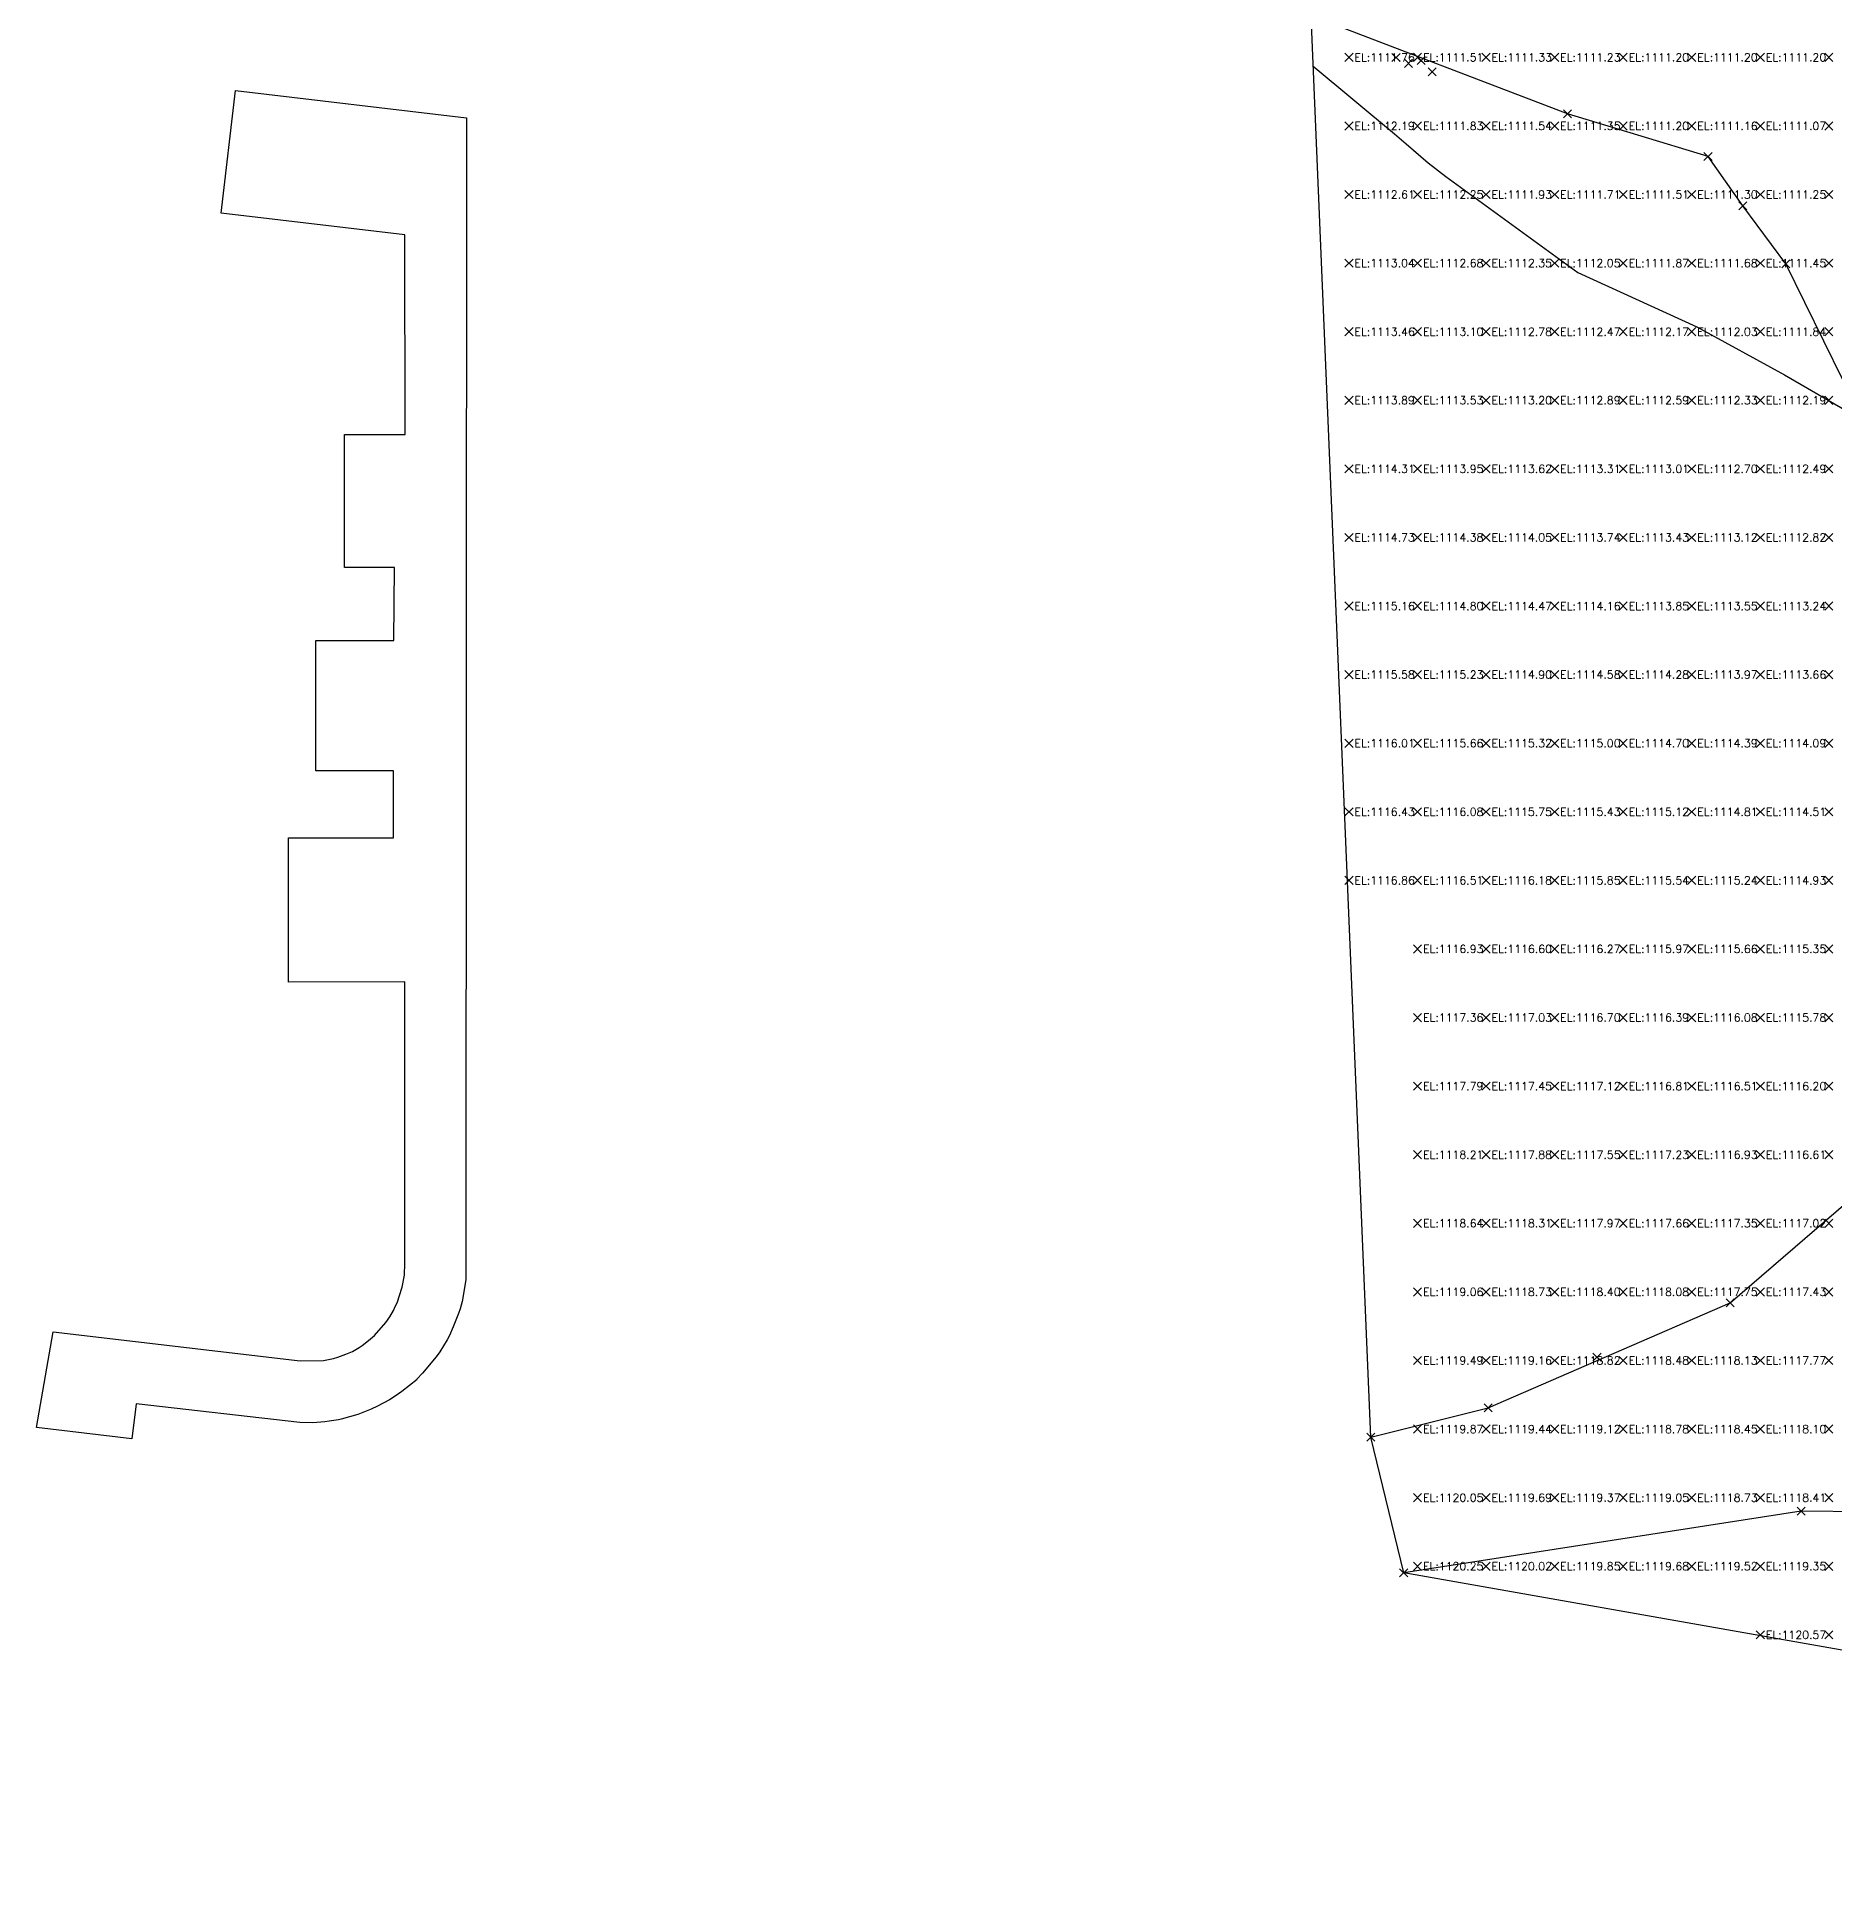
# Model space of a CAD drawing. Header units: metres. Extents: x -212 to 353974, y -37 to 356021.
# Drawn here: x 353652.7 to 353731.4, y 355899.8 to 355980 of the extents above; entities that cross this region are included whole.
import ezdxf

# ---------------------------------------------------------------- set-up
doc = ezdxf.new("R2010")
doc.units = ezdxf.units.M
for name, color, linetype in [('C-TINN-BNDY', 110, 'Continuous'), ('C-TOPO-MINR', 8, 'Continuous'), ('C-TOPO-TEXT', 7, 'Continuous'), ('Survey.td2', 7, 'Continuous'), ('V-NODE', 1, 'Continuous')]:
    doc.layers.add(name, color=color, linetype=linetype)
doc.styles.get("Standard").update_dxf_attribs({"font": 'simplex.shx'})

# ---------------------------------------------------------------- blocks, each defined once
blk = doc.blocks.new('*U1')
at = {"color": 0, "linetype": 'ByBlock', "lineweight": -2, "transparency": 16777216}
for p, q in [((-0.71, -0.71), (0.71, 0.71)), ((-0.71, 0.71), (0.71, -0.71))]:
    blk.add_line(p, q, dxfattribs=at)
blk = doc.blocks.new('*U23', base_point=(353712.2249, 355979.0469, 1111.5198))
at = {"layer": 'V-NODE', "lineweight": -2, "xscale": 0.25, "yscale": 0.25, "zscale": 0.25}
blk.add_blockref('*U1', (353712.2249, 355979.0469, 1111.5198), dxfattribs=at)
blk = doc.blocks.new('*U24', base_point=(353712.7693, 355978.791, 1111.4894))
at = {"layer": 'V-NODE', "lineweight": -2, "xscale": 0.25, "yscale": 0.25, "zscale": 0.25}
blk.add_blockref('*U1', (353712.7693, 355978.791, 1111.4894), dxfattribs=at)
blk = doc.blocks.new('*U25', base_point=(353713.3305, 355978.9127, 1111.5051))
at = {"layer": 'V-NODE', "lineweight": -2, "xscale": 0.25, "yscale": 0.25, "zscale": 0.25}
blk.add_blockref('*U1', (353713.3305, 355978.9127, 1111.5051), dxfattribs=at)
blk = doc.blocks.new('*U26', base_point=(353713.8121, 355978.4141, 1111.4145))
at = {"layer": 'V-NODE', "lineweight": -2, "xscale": 0.25, "yscale": 0.25, "zscale": 0.25}
blk.add_blockref('*U1', (353713.8121, 355978.4141, 1111.4145), dxfattribs=at)
blk = doc.blocks.new('*U27', base_point=(353719.7291, 355976.5753, 1111.2448))
at = {"layer": 'V-NODE', "lineweight": -2, "xscale": 0.25, "yscale": 0.25, "zscale": 0.25}
blk.add_blockref('*U1', (353719.7291, 355976.5753, 1111.2448), dxfattribs=at)
blk = doc.blocks.new('*U28', base_point=(353725.8776, 355974.7144, 1111.1072))
at = {"layer": 'V-NODE', "lineweight": -2, "xscale": 0.25, "yscale": 0.25, "zscale": 0.25}
blk.add_blockref('*U1', (353725.8776, 355974.7144, 1111.1072), dxfattribs=at)
blk = doc.blocks.new('*U29', base_point=(353727.3983, 355972.5527, 1111.242))
at = {"layer": 'V-NODE', "lineweight": -2, "xscale": 0.25, "yscale": 0.25, "zscale": 0.25}
blk.add_blockref('*U1', (353727.3983, 355972.5527, 1111.242), dxfattribs=at)
blk = doc.blocks.new('*U30', base_point=(353729.282, 355970.0156, 1111.3763))
at = {"layer": 'V-NODE', "lineweight": -2, "xscale": 0.25, "yscale": 0.25, "zscale": 0.25}
blk.add_blockref('*U1', (353729.282, 355970.0156, 1111.3763), dxfattribs=at)
blk = doc.blocks.new('*U41', base_point=(353726.8474, 355924.5742, 1117.6634))
at = {"layer": 'V-NODE', "lineweight": -2, "xscale": 0.25, "yscale": 0.25, "zscale": 0.25}
blk.add_blockref('*U1', (353726.8474, 355924.5742, 1117.6634), dxfattribs=at)
blk = doc.blocks.new('*U42', base_point=(353721.0195, 355922.1988, 1118.5979))
at = {"layer": 'V-NODE', "lineweight": -2, "xscale": 0.25, "yscale": 0.25, "zscale": 0.25}
blk.add_blockref('*U1', (353721.0195, 355922.1988, 1118.5979), dxfattribs=at)
blk = doc.blocks.new('*U43', base_point=(353716.2577, 355919.9791, 1119.3515))
at = {"layer": 'V-NODE', "lineweight": -2, "xscale": 0.25, "yscale": 0.25, "zscale": 0.25}
blk.add_blockref('*U1', (353716.2577, 355919.9791, 1119.3515), dxfattribs=at)
blk = doc.blocks.new('*U44', base_point=(353711.1267, 355918.6975, 1120.1917))
at = {"layer": 'V-NODE', "lineweight": -2, "xscale": 0.25, "yscale": 0.25, "zscale": 0.25}
blk.add_blockref('*U1', (353711.1267, 355918.6975, 1120.1917), dxfattribs=at)
blk = doc.blocks.new('*U45', base_point=(353712.5622, 355912.7583, 1120.3395))
at = {"layer": 'V-NODE', "lineweight": -2, "xscale": 0.25, "yscale": 0.25, "zscale": 0.25}
blk.add_blockref('*U1', (353712.5622, 355912.7583, 1120.3395), dxfattribs=at)
blk = doc.blocks.new('*U46', base_point=(353729.95, 355915.46, 1118.271))
at = {"layer": 'V-NODE', "lineweight": -2, "xscale": 0.25, "yscale": 0.25, "zscale": 0.25}
blk.add_blockref('*U1', (353729.95, 355915.46, 1118.271), dxfattribs=at)

msp = doc.modelspace()

# ---------------------------------------------------------------- linework, layer by layer
at = {"color": 3}
for points, elevation in [([(353711.12668, 355918.69751), (353716.2577, 355919.9791), (353726.84745, 355924.57423), (353732.01511, 355929.01794), (353735.69893, 355934.68427), (353736.75376, 355946.83106), (353735.94036, 355956.49144), (353729.282, 355970.01563), (353727.39831, 355972.55269), (353725.87762, 355974.71435), (353719.7291, 355976.57533), (353708.51554, 355980.861)], 1120.1917), ([(353835.72767, 355959.31477), (353834.47161, 355959.57153), (353829.64615, 355960.06245), (353823.65174, 355960.03649), (353821.55071, 355958.81946), (353821.18662, 355930.73622), (353823.14157, 355925.41547), (353822.562, 355923.46849), (353819.2654, 355908.4098), (353816.35779, 355900.54015), (353811.20504, 355901.07454), (353810.1026, 355899.83432), (353803.2102, 355900.12426), (353796.55144, 355900.08337), (353783.27386, 355900.81206), (353775.85294, 355902.57842), (353763.28677, 355908.68238), (353757.37136, 355911.90937), (353746.69577, 355914.69832), (353738.31147, 355915.37229), (353729.94996, 355915.46002), (353712.56222, 355912.75826)], 1129.9861)]:
    msp.add_lwpolyline(points, dxfattribs=dict(at, elevation=elevation))
at = {"color": 7, "true_color": 0xffffff, "flags": 128}
msp.add_lwpolyline([(353656.91714, 355918.61896), (353652.74487, 355919.11273), (353653.46543, 355923.31009), (353664.27549, 355922.02785), (353665.29911, 355922.04306), (353665.73843, 355922.13013), (353665.92684, 355922.19237), (353666.26837, 355922.32635), (353666.56827, 355922.444), (353666.85951, 355922.62359), (353666.99627, 355922.70793), (353667.26493, 355922.92306), (353667.53557, 355923.13978), (353668.03131, 355923.71279), (353668.19887, 355923.95784), (353668.35946, 355924.24225), (353668.43788, 355924.40647), (353668.51467, 355924.5673), (353668.74245, 355925.26069), (353668.8349, 355925.78005), (353668.85498, 355926.30337), (353668.85238, 355938.60505), (353663.76995, 355938.59805), (353663.76127, 355944.90401), (353668.36612, 355944.91035), (353668.3615, 355947.84877), (353664.96674, 355947.84805), (353664.96554, 355953.54291), (353668.37384, 355953.54363), (353668.39943, 355956.73899), (353666.21601, 355956.73853), (353666.21478, 355962.54832), (353668.86376, 355962.54888), (353668.86191, 355971.28057), (353660.81508, 355972.23286), (353661.44971, 355977.59548), (353671.56084, 355976.39888), (353671.53091, 355925.57072), (353671.36288, 355924.6269), (353671.27508, 355924.30764), (353671.20907, 355924.10965), (353670.97337, 355923.52358), (353670.80368, 355923.13552), (353670.70652, 355922.95835), (353670.386, 355922.42531), (353670.23019, 355922.21088), (353669.63017, 355921.49772), (353669.38383, 355921.23945), (353669.39969, 355921.21931), (353668.7278, 355920.69037), (353668.57983, 355920.58696), (353668.43186, 355920.48356), (353668.17816, 355920.33085), (353667.65555, 355920.04601), (353667.38666, 355919.91388), (353666.80317, 355919.69085), (353666.07267, 355919.48569), (353665.94826, 355919.46073), (353665.5514, 355919.39175), (353665.35311, 355919.36945), (353664.82556, 355919.32742), (353664.26224, 355919.33368), (353657.09931, 355920.15823), (353656.91714, 355918.61896), (353652.74487, 355919.11273), (353653.46543, 355923.31009), (353653.46543, 355923.31009)], dxfattribs=at)
at = {"layer": 'C-TINN-BNDY', "color": 110, "linetype": 'Continuous', "lineweight": -3, "flags": 128}
msp.add_lwpolyline([(353775.21, 355901.71), (353712.5622, 355912.7583), (353711.1267, 355918.6975), (353708.5155, 355980.861), (353708.0881, 355987.489), (353740.9282, 356014.2822), (353747.106, 356021.1524), (353750.817, 356021.2633), (353812.9376, 356012.1745), (353824.7355, 356011.2064), (353848.7661, 355967.131), (353822.562, 355923.4685), (353819.2654, 355908.4098), (353816.3578, 355900.5401), (353810.1026, 355899.8343), (353796.5514, 355900.0834), (353789.7496, 355900.5389), (353783.2739, 355900.8121), (353775.21, 355901.71)], close=True, dxfattribs=at)
at = {"layer": 'C-TOPO-MINR', "color": 8, "linetype": 'Continuous', "lineweight": -3, "elevation": 1112, "flags": 128}
msp.add_lwpolyline([(353708.60766, 355978.66697), (353712.16409, 355975.7051), (353712.67292, 355975.26507), (353713.63297, 355974.43059), (353714.39956, 355973.83214), (353720.18873, 355969.63563), (353725.38937, 355967.25831), (353729.22846, 355965.15829), (353732.87039, 355963.0504)], dxfattribs=at)
at = {"layer": 'C-TOPO-TEXT', "color": 6, "linetype": 'Continuous', "lineweight": -3}
for p, q in [((353709.98618, 355978.86947, 1111.76223), (353710.34539, 355979.22868, 1111.76223)), ((353709.98618, 355979.22868, 1111.76223), (353710.34539, 355978.86947, 1111.76223)), ((353712.98618, 355978.86947, 1111.50534), (353713.34539, 355979.22868, 1111.50534)), ((353712.98618, 355979.22868, 1111.50534), (353713.34539, 355978.86947, 1111.50534)), ((353715.98618, 355978.86947, 1111.32675), (353716.34539, 355979.22868, 1111.32675)), ((353715.98618, 355979.22868, 1111.32675), (353716.34539, 355978.86947, 1111.32675)), ((353718.98618, 355978.86947, 1111.22663), (353719.34539, 355979.22868, 1111.22663)), ((353718.98618, 355979.22868, 1111.22663), (353719.34539, 355978.86947, 1111.22663)), ((353721.98618, 355978.86947, 1111.2019), (353722.34539, 355979.22868, 1111.2019)), ((353721.98618, 355979.22868, 1111.2019), (353722.34539, 355978.86947, 1111.2019)), ((353724.98618, 355978.86947, 1111.20443), (353725.34539, 355979.22868, 1111.20443)), ((353724.98618, 355979.22868, 1111.20443), (353725.34539, 355978.86947, 1111.20443)), ((353727.98618, 355978.86947, 1111.20116), (353728.34539, 355979.22868, 1111.20116)), ((353727.98618, 355979.22868, 1111.20116), (353728.34539, 355978.86947, 1111.20116)), ((353730.98618, 355978.86947, 1111.11464), (353731.34539, 355979.22868, 1111.11464)), ((353730.98618, 355979.22868, 1111.11464), (353731.34539, 355978.86947, 1111.11464)), ((353709.98618, 355975.86947, 1112.18688), (353710.34539, 355976.22868, 1112.18688)), ((353709.98618, 355976.22868, 1112.18688), (353710.34539, 355975.86947, 1112.18688)), ((353712.98618, 355975.86947, 1111.8285), (353713.34539, 355976.22868, 1111.8285)), ((353712.98618, 355976.22868, 1111.8285), (353713.34539, 355975.86947, 1111.8285)), ((353715.98618, 355975.86947, 1111.54322), (353716.34539, 355976.22868, 1111.54322)), ((353715.98618, 355976.22868, 1111.54322), (353716.34539, 355975.86947, 1111.54322)), ((353718.98618, 355975.86947, 1111.34609), (353719.34539, 355976.22868, 1111.34609)), ((353718.98618, 355976.22868, 1111.34609), (353719.34539, 355975.86947, 1111.34609)), ((353721.98618, 355975.86947, 1111.19637), (353722.34539, 355976.22868, 1111.19637)), ((353721.98618, 355976.22868, 1111.19637), (353722.34539, 355975.86947, 1111.19637)), ((353724.98618, 355975.86947, 1111.15545), (353725.34539, 355976.22868, 1111.15545)), ((353724.98618, 355976.22868, 1111.15545), (353725.34539, 355975.86947, 1111.15545)), ((353727.98618, 355975.86947, 1111.07339), (353728.34539, 355976.22868, 1111.07339)), ((353727.98618, 355976.22868, 1111.07339), (353728.34539, 355975.86947, 1111.07339)), ((353730.98618, 355975.86947, 1111.17119), (353731.34539, 355976.22868, 1111.17119)), ((353730.98618, 355976.22868, 1111.17119), (353731.34539, 355975.86947, 1111.17119)), ((353709.98618, 355972.86947, 1112.61153), (353710.34539, 355973.22868, 1112.61153)), ((353709.98618, 355973.22868, 1112.61153), (353710.34539, 355972.86947, 1112.61153)), ((353712.98618, 355972.86947, 1112.25286), (353713.34539, 355973.22868, 1112.25286)), ((353712.98618, 355973.22868, 1112.25286), (353713.34539, 355972.86947, 1112.25286)), ((353715.98618, 355972.86947, 1111.92995), (353716.34539, 355973.22868, 1111.92995)), ((353715.98618, 355973.22868, 1111.92995), (353716.34539, 355972.86947, 1111.92995)), ((353718.98618, 355972.86947, 1111.70585), (353719.34539, 355973.22868, 1111.70585)), ((353718.98618, 355973.22868, 1111.70585), (353719.34539, 355972.86947, 1111.70585)), ((353721.98618, 355972.86947, 1111.51107), (353722.34539, 355973.22868, 1111.51107)), ((353721.98618, 355973.22868, 1111.51107), (353722.34539, 355972.86947, 1111.51107)), ((353724.98618, 355972.86947, 1111.3016), (353725.34539, 355973.22868, 1111.3016)), ((353724.98618, 355973.22868, 1111.3016), (353725.34539, 355972.86947, 1111.3016)), ((353727.98618, 355972.86947, 1111.24703), (353728.34539, 355973.22868, 1111.24703)), ((353727.98618, 355973.22868, 1111.24703), (353728.34539, 355972.86947, 1111.24703)), ((353730.98618, 355972.86947, 1111.41733), (353731.34539, 355973.22868, 1111.41733)), ((353730.98618, 355973.22868, 1111.41733), (353731.34539, 355972.86947, 1111.41733)), ((353709.98618, 355969.86947, 1113.03618), (353710.34539, 355970.22868, 1113.03618)), ((353709.98618, 355970.22868, 1113.03618), (353710.34539, 355969.86947, 1113.03618)), ((353712.98618, 355969.86947, 1112.67721), (353713.34539, 355970.22868, 1112.67721)), ((353712.98618, 355970.22868, 1112.67721), (353713.34539, 355969.86947, 1112.67721)), ((353715.98618, 355969.86947, 1112.35258), (353716.34539, 355970.22868, 1112.35258)), ((353715.98618, 355970.22868, 1112.35258), (353716.34539, 355969.86947, 1112.35258)), ((353718.98618, 355969.86947, 1112.04622), (353719.34539, 355970.22868, 1112.04622)), ((353718.98618, 355970.22868, 1112.04622), (353719.34539, 355969.86947, 1112.04622)), ((353721.98618, 355969.86947, 1111.86847), (353722.34539, 355970.22868, 1111.86847)), ((353721.98618, 355970.22868, 1111.86847), (353722.34539, 355969.86947, 1111.86847)), ((353724.98618, 355969.86947, 1111.676), (353725.34539, 355970.22868, 1111.676)), ((353724.98618, 355970.22868, 1111.676), (353725.34539, 355969.86947, 1111.676)), ((353727.98618, 355969.86947, 1111.45446), (353728.34539, 355970.22868, 1111.45446)), ((353727.98618, 355970.22868, 1111.45446), (353728.34539, 355969.86947, 1111.45446)), ((353730.98618, 355969.86947, 1111.43157), (353731.34539, 355970.22868, 1111.43157)), ((353730.98618, 355970.22868, 1111.43157), (353731.34539, 355969.86947, 1111.43157)), ((353709.98618, 355966.86947, 1113.46083), (353710.34539, 355967.22868, 1113.46083)), ((353709.98618, 355967.22868, 1113.46083), (353710.34539, 355966.86947, 1113.46083)), ((353712.98618, 355966.86947, 1113.10157), (353713.34539, 355967.22868, 1113.10157)), ((353712.98618, 355967.22868, 1113.10157), (353713.34539, 355966.86947, 1113.10157)), ((353715.98618, 355966.86947, 1112.77521), (353716.34539, 355967.22868, 1112.77521)), ((353715.98618, 355967.22868, 1112.77521), (353716.34539, 355966.86947, 1112.77521)), ((353718.98618, 355966.86947, 1112.46885), (353719.34539, 355967.22868, 1112.46885)), ((353718.98618, 355967.22868, 1112.46885), (353719.34539, 355966.86947, 1112.46885)), ((353721.98618, 355966.86947, 1112.16803), (353722.34539, 355967.22868, 1112.16803)), ((353721.98618, 355967.22868, 1112.16803), (353722.34539, 355966.86947, 1112.16803)), ((353724.98618, 355966.86947, 1112.0311), (353725.34539, 355967.22868, 1112.0311)), ((353724.98618, 355967.22868, 1112.0311), (353725.34539, 355966.86947, 1112.0311)), ((353727.98618, 355966.86947, 1111.83723), (353728.34539, 355967.22868, 1111.83723)), ((353727.98618, 355967.22868, 1111.83723), (353728.34539, 355966.86947, 1111.83723)), ((353730.98618, 355966.86947, 1111.65283), (353731.34539, 355967.22868, 1111.65283)), ((353730.98618, 355967.22868, 1111.65283), (353731.34539, 355966.86947, 1111.65283)), ((353709.98618, 355963.86947, 1113.88548), (353710.34539, 355964.22868, 1113.88548)), ((353709.98618, 355964.22868, 1113.88548), (353710.34539, 355963.86947, 1113.88548)), ((353712.98618, 355963.86947, 1113.52592), (353713.34539, 355964.22868, 1113.52592)), ((353712.98618, 355964.22868, 1113.52592), (353713.34539, 355963.86947, 1113.52592)), ((353715.98618, 355963.86947, 1113.19784), (353716.34539, 355964.22868, 1113.19784)), ((353715.98618, 355964.22868, 1113.19784), (353716.34539, 355963.86947, 1113.19784)), ((353718.98618, 355963.86947, 1112.89148), (353719.34539, 355964.22868, 1112.89148)), ((353718.98618, 355964.22868, 1112.89148), (353719.34539, 355963.86947, 1112.89148)), ((353721.98618, 355963.86947, 1112.58512), (353722.34539, 355964.22868, 1112.58512)), ((353721.98618, 355964.22868, 1112.58512), (353722.34539, 355963.86947, 1112.58512)), ((353724.98618, 355963.86947, 1112.33066), (353725.34539, 355964.22868, 1112.33066)), ((353724.98618, 355964.22868, 1112.33066), (353725.34539, 355963.86947, 1112.33066)), ((353727.98618, 355963.86947, 1112.19372), (353728.34539, 355964.22868, 1112.19372)), ((353727.98618, 355964.22868, 1112.19372), (353728.34539, 355963.86947, 1112.19372)), ((353730.98618, 355963.86947, 1111.99846), (353731.34539, 355964.22868, 1111.99846)), ((353730.98618, 355964.22868, 1111.99846), (353731.34539, 355963.86947, 1111.99846)), ((353709.98618, 355960.86947, 1114.31013), (353710.34539, 355961.22868, 1114.31013)), ((353709.98618, 355961.22868, 1114.31013), (353710.34539, 355960.86947, 1114.31013)), ((353712.98618, 355960.86947, 1113.95191), (353713.34539, 355961.22868, 1113.95191)), ((353712.98618, 355961.22868, 1113.95191), (353713.34539, 355960.86947, 1113.95191)), ((353715.98618, 355960.86947, 1113.62047), (353716.34539, 355961.22868, 1113.62047)), ((353715.98618, 355961.22868, 1113.62047), (353716.34539, 355960.86947, 1113.62047)), ((353718.98618, 355960.86947, 1113.31411), (353719.34539, 355961.22868, 1113.31411)), ((353718.98618, 355961.22868, 1113.31411), (353719.34539, 355960.86947, 1113.31411)), ((353721.98618, 355960.86947, 1113.00775), (353722.34539, 355961.22868, 1113.00775)), ((353721.98618, 355961.22868, 1113.00775), (353722.34539, 355960.86947, 1113.00775)), ((353724.98618, 355960.86947, 1112.70139), (353725.34539, 355961.22868, 1112.70139)), ((353724.98618, 355961.22868, 1112.70139), (353725.34539, 355960.86947, 1112.70139)), ((353727.98618, 355960.86947, 1112.49328), (353728.34539, 355961.22868, 1112.49328)), ((353727.98618, 355961.22868, 1112.49328), (353728.34539, 355960.86947, 1112.49328)), ((353730.98618, 355960.86947, 1112.35635), (353731.34539, 355961.22868, 1112.35635)), ((353730.98618, 355961.22868, 1112.35635), (353731.34539, 355960.86947, 1112.35635)), ((353709.98618, 355957.86947, 1114.73477), (353710.34539, 355958.22868, 1114.73477)), ((353709.98618, 355958.22868, 1114.73477), (353710.34539, 355957.86947, 1114.73477)), ((353712.98618, 355957.86947, 1114.3779), (353713.34539, 355958.22868, 1114.3779)), ((353712.98618, 355958.22868, 1114.3779), (353713.34539, 355957.86947, 1114.3779)), ((353715.98618, 355957.86947, 1114.04534), (353716.34539, 355958.22868, 1114.04534)), ((353715.98618, 355958.22868, 1114.04534), (353716.34539, 355957.86947, 1114.04534)), ((353718.98618, 355957.86947, 1113.73674), (353719.34539, 355958.22868, 1113.73674)), ((353718.98618, 355958.22868, 1113.73674), (353719.34539, 355957.86947, 1113.73674)), ((353721.98618, 355957.86947, 1113.43038), (353722.34539, 355958.22868, 1113.43038)), ((353721.98618, 355958.22868, 1113.43038), (353722.34539, 355957.86947, 1113.43038)), ((353724.98618, 355957.86947, 1113.12402), (353725.34539, 355958.22868, 1113.12402)), ((353724.98618, 355958.22868, 1113.12402), (353725.34539, 355957.86947, 1113.12402)), ((353727.98618, 355957.86947, 1112.81766), (353728.34539, 355958.22868, 1112.81766)), ((353727.98618, 355958.22868, 1112.81766), (353728.34539, 355957.86947, 1112.81766)), ((353730.98618, 355957.86947, 1112.65591), (353731.34539, 355958.22868, 1112.65591)), ((353730.98618, 355958.22868, 1112.65591), (353731.34539, 355957.86947, 1112.65591)), ((353709.98618, 355954.86947, 1115.15942), (353710.34539, 355955.22868, 1115.15942)), ((353709.98618, 355955.22868, 1115.15942), (353710.34539, 355954.86947, 1115.15942)), ((353712.98618, 355954.86947, 1114.80388), (353713.34539, 355955.22868, 1114.80388)), ((353712.98618, 355955.22868, 1114.80388), (353713.34539, 355954.86947, 1114.80388)), ((353715.98618, 355954.86947, 1114.47133), (353716.34539, 355955.22868, 1114.47133)), ((353715.98618, 355955.22868, 1114.47133), (353716.34539, 355954.86947, 1114.47133)), ((353718.98618, 355954.86947, 1114.15937), (353719.34539, 355955.22868, 1114.15937)), ((353718.98618, 355955.22868, 1114.15937), (353719.34539, 355954.86947, 1114.15937)), ((353721.98618, 355954.86947, 1113.85301), (353722.34539, 355955.22868, 1113.85301)), ((353721.98618, 355955.22868, 1113.85301), (353722.34539, 355954.86947, 1113.85301)), ((353724.98618, 355954.86947, 1113.54665), (353725.34539, 355955.22868, 1113.54665)), ((353724.98618, 355955.22868, 1113.54665), (353725.34539, 355954.86947, 1113.54665)), ((353727.98618, 355954.86947, 1113.24029), (353728.34539, 355955.22868, 1113.24029)), ((353727.98618, 355955.22868, 1113.24029), (353728.34539, 355954.86947, 1113.24029)), ((353730.98618, 355954.86947, 1112.95547), (353731.34539, 355955.22868, 1112.95547)), ((353730.98618, 355955.22868, 1112.95547), (353731.34539, 355954.86947, 1112.95547)), ((353709.98618, 355951.86947, 1115.58407), (353710.34539, 355952.22868, 1115.58407)), ((353709.98618, 355952.22868, 1115.58407), (353710.34539, 355951.86947, 1115.58407)), ((353712.98618, 355951.86947, 1115.22987), (353713.34539, 355952.22868, 1115.22987)), ((353712.98618, 355952.22868, 1115.22987), (353713.34539, 355951.86947, 1115.22987)), ((353715.98618, 355951.86947, 1114.89732), (353716.34539, 355952.22868, 1114.89732)), ((353715.98618, 355952.22868, 1114.89732), (353716.34539, 355951.86947, 1114.89732)), ((353718.98618, 355951.86947, 1114.582), (353719.34539, 355952.22868, 1114.582)), ((353718.98618, 355952.22868, 1114.582), (353719.34539, 355951.86947, 1114.582)), ((353721.98618, 355951.86947, 1114.27564), (353722.34539, 355952.22868, 1114.27564)), ((353721.98618, 355952.22868, 1114.27564), (353722.34539, 355951.86947, 1114.27564)), ((353724.98618, 355951.86947, 1113.96928), (353725.34539, 355952.22868, 1113.96928)), ((353724.98618, 355952.22868, 1113.96928), (353725.34539, 355951.86947, 1113.96928)), ((353727.98618, 355951.86947, 1113.66292), (353728.34539, 355952.22868, 1113.66292)), ((353727.98618, 355952.22868, 1113.66292), (353728.34539, 355951.86947, 1113.66292)), ((353730.98618, 355951.86947, 1113.35656), (353731.34539, 355952.22868, 1113.35656)), ((353730.98618, 355952.22868, 1113.35656), (353731.34539, 355951.86947, 1113.35656)), ((353709.98618, 355948.86947, 1116.00872), (353710.34539, 355949.22868, 1116.00872)), ((353709.98618, 355949.22868, 1116.00872), (353710.34539, 355948.86947, 1116.00872)), ((353712.98618, 355948.86947, 1115.65586), (353713.34539, 355949.22868, 1115.65586)), ((353712.98618, 355949.22868, 1115.65586), (353713.34539, 355948.86947, 1115.65586)), ((353715.98618, 355948.86947, 1115.32331), (353716.34539, 355949.22868, 1115.32331)), ((353715.98618, 355949.22868, 1115.32331), (353716.34539, 355948.86947, 1115.32331)), ((353718.98618, 355948.86947, 1115.00463), (353719.34539, 355949.22868, 1115.00463)), ((353718.98618, 355949.22868, 1115.00463), (353719.34539, 355948.86947, 1115.00463)), ((353721.98618, 355948.86947, 1114.69827), (353722.34539, 355949.22868, 1114.69827)), ((353721.98618, 355949.22868, 1114.69827), (353722.34539, 355948.86947, 1114.69827)), ((353724.98618, 355948.86947, 1114.39191), (353725.34539, 355949.22868, 1114.39191)), ((353724.98618, 355949.22868, 1114.39191), (353725.34539, 355948.86947, 1114.39191)), ((353727.98618, 355948.86947, 1114.08555), (353728.34539, 355949.22868, 1114.08555)), ((353727.98618, 355949.22868, 1114.08555), (353728.34539, 355948.86947, 1114.08555)), ((353730.98618, 355948.86947, 1113.77919), (353731.34539, 355949.22868, 1113.77919)), ((353730.98618, 355949.22868, 1113.77919), (353731.34539, 355948.86947, 1113.77919)), ((353709.98618, 355945.86947, 1116.43337), (353710.34539, 355946.22868, 1116.43337)), ((353709.98618, 355946.22868, 1116.43337), (353710.34539, 355945.86947, 1116.43337)), ((353712.98618, 355945.86947, 1116.08185), (353713.34539, 355946.22868, 1116.08185)), ((353712.98618, 355946.22868, 1116.08185), (353713.34539, 355945.86947, 1116.08185)), ((353715.98618, 355945.86947, 1115.7493), (353716.34539, 355946.22868, 1115.7493)), ((353715.98618, 355946.22868, 1115.7493), (353716.34539, 355945.86947, 1115.7493)), ((353718.98618, 355945.86947, 1115.42726), (353719.34539, 355946.22868, 1115.42726)), ((353718.98618, 355946.22868, 1115.42726), (353719.34539, 355945.86947, 1115.42726)), ((353721.98618, 355945.86947, 1115.1209), (353722.34539, 355946.22868, 1115.1209)), ((353721.98618, 355946.22868, 1115.1209), (353722.34539, 355945.86947, 1115.1209)), ((353724.98618, 355945.86947, 1114.81454), (353725.34539, 355946.22868, 1114.81454)), ((353724.98618, 355946.22868, 1114.81454), (353725.34539, 355945.86947, 1114.81454)), ((353727.98618, 355945.86947, 1114.50818), (353728.34539, 355946.22868, 1114.50818)), ((353727.98618, 355946.22868, 1114.50818), (353728.34539, 355945.86947, 1114.50818)), ((353730.98618, 355945.86947, 1114.20182), (353731.34539, 355946.22868, 1114.20182)), ((353730.98618, 355946.22868, 1114.20182), (353731.34539, 355945.86947, 1114.20182)), ((353709.98618, 355942.86947, 1116.85802), (353710.34539, 355943.22868, 1116.85802)), ((353709.98618, 355943.22868, 1116.85802), (353710.34539, 355942.86947, 1116.85802)), ((353712.98618, 355942.86947, 1116.50784), (353713.34539, 355943.22868, 1116.50784)), ((353712.98618, 355943.22868, 1116.50784), (353713.34539, 355942.86947, 1116.50784)), ((353715.98618, 355942.86947, 1116.17528), (353716.34539, 355943.22868, 1116.17528)), ((353715.98618, 355943.22868, 1116.17528), (353716.34539, 355942.86947, 1116.17528)), ((353718.98618, 355942.86947, 1115.84989), (353719.34539, 355943.22868, 1115.84989)), ((353718.98618, 355943.22868, 1115.84989), (353719.34539, 355942.86947, 1115.84989)), ((353721.98618, 355942.86947, 1115.54353), (353722.34539, 355943.22868, 1115.54353)), ((353721.98618, 355943.22868, 1115.54353), (353722.34539, 355942.86947, 1115.54353)), ((353724.98618, 355942.86947, 1115.23717), (353725.34539, 355943.22868, 1115.23717)), ((353724.98618, 355943.22868, 1115.23717), (353725.34539, 355942.86947, 1115.23717)), ((353727.98618, 355942.86947, 1114.93081), (353728.34539, 355943.22868, 1114.93081)), ((353727.98618, 355943.22868, 1114.93081), (353728.34539, 355942.86947, 1114.93081)), ((353730.98618, 355942.86947, 1114.62445), (353731.34539, 355943.22868, 1114.62445)), ((353730.98618, 355943.22868, 1114.62445), (353731.34539, 355942.86947, 1114.62445)), ((353712.98618, 355939.86947, 1116.93383), (353713.34539, 355940.22868, 1116.93383)), ((353712.98618, 355940.22868, 1116.93383), (353713.34539, 355939.86947, 1116.93383)), ((353715.98618, 355939.86947, 1116.60127), (353716.34539, 355940.22868, 1116.60127)), ((353715.98618, 355940.22868, 1116.60127), (353716.34539, 355939.86947, 1116.60127)), ((353718.98618, 355939.86947, 1116.27251), (353719.34539, 355940.22868, 1116.27251)), ((353718.98618, 355940.22868, 1116.27251), (353719.34539, 355939.86947, 1116.27251)), ((353721.98618, 355939.86947, 1115.96616), (353722.34539, 355940.22868, 1115.96616)), ((353721.98618, 355940.22868, 1115.96616), (353722.34539, 355939.86947, 1115.96616)), ((353724.98618, 355939.86947, 1115.6598), (353725.34539, 355940.22868, 1115.6598)), ((353724.98618, 355940.22868, 1115.6598), (353725.34539, 355939.86947, 1115.6598)), ((353727.98618, 355939.86947, 1115.35344), (353728.34539, 355940.22868, 1115.35344)), ((353727.98618, 355940.22868, 1115.35344), (353728.34539, 355939.86947, 1115.35344)), ((353730.98618, 355939.86947, 1115.04708), (353731.34539, 355940.22868, 1115.04708)), ((353730.98618, 355940.22868, 1115.04708), (353731.34539, 355939.86947, 1115.04708)), ((353712.98618, 355936.86947, 1117.35981), (353713.34539, 355937.22868, 1117.35981)), ((353712.98618, 355937.22868, 1117.35981), (353713.34539, 355936.86947, 1117.35981)), ((353715.98618, 355936.86947, 1117.02726), (353716.34539, 355937.22868, 1117.02726)), ((353715.98618, 355937.22868, 1117.02726), (353716.34539, 355936.86947, 1117.02726)), ((353718.98618, 355936.86947, 1116.69514), (353719.34539, 355937.22868, 1116.69514)), ((353718.98618, 355937.22868, 1116.69514), (353719.34539, 355936.86947, 1116.69514)), ((353721.98618, 355936.86947, 1116.38878), (353722.34539, 355937.22868, 1116.38878)), ((353721.98618, 355937.22868, 1116.38878), (353722.34539, 355936.86947, 1116.38878)), ((353724.98618, 355936.86947, 1116.08243), (353725.34539, 355937.22868, 1116.08243)), ((353724.98618, 355937.22868, 1116.08243), (353725.34539, 355936.86947, 1116.08243)), ((353727.98618, 355936.86947, 1115.77607), (353728.34539, 355937.22868, 1115.77607)), ((353727.98618, 355937.22868, 1115.77607), (353728.34539, 355936.86947, 1115.77607)), ((353730.98618, 355936.86947, 1115.46459), (353731.34539, 355937.22868, 1115.46459)), ((353730.98618, 355937.22868, 1115.46459), (353731.34539, 355936.86947, 1115.46459)), ((353712.98618, 355933.86947, 1117.7858), (353713.34539, 355934.22868, 1117.7858)), ((353712.98618, 355934.22868, 1117.7858), (353713.34539, 355933.86947, 1117.7858)), ((353715.98618, 355933.86947, 1117.45325), (353716.34539, 355934.22868, 1117.45325)), ((353715.98618, 355934.22868, 1117.45325), (353716.34539, 355933.86947, 1117.45325)), ((353718.98618, 355933.86947, 1117.12069), (353719.34539, 355934.22868, 1117.12069)), ((353718.98618, 355934.22868, 1117.12069), (353719.34539, 355933.86947, 1117.12069)), ((353721.98618, 355933.86947, 1116.81141), (353722.34539, 355934.22868, 1116.81141)), ((353721.98618, 355934.22868, 1116.81141), (353722.34539, 355933.86947, 1116.81141)), ((353724.98618, 355933.86947, 1116.50505), (353725.34539, 355934.22868, 1116.50505)), ((353724.98618, 355934.22868, 1116.50505), (353725.34539, 355933.86947, 1116.50505)), ((353727.98618, 355933.86947, 1116.19869), (353728.34539, 355934.22868, 1116.19869)), ((353727.98618, 355934.22868, 1116.19869), (353728.34539, 355933.86947, 1116.19869)), ((353730.98618, 355933.86947, 1115.87236), (353731.34539, 355934.22868, 1115.87236)), ((353730.98618, 355934.22868, 1115.87236), (353731.34539, 355933.86947, 1115.87236)), ((353712.98618, 355930.86947, 1118.21179), (353713.34539, 355931.22868, 1118.21179)), ((353712.98618, 355931.22868, 1118.21179), (353713.34539, 355930.86947, 1118.21179)), ((353715.98618, 355930.86947, 1117.87924), (353716.34539, 355931.22868, 1117.87924)), ((353715.98618, 355931.22868, 1117.87924), (353716.34539, 355930.86947, 1117.87924)), ((353718.98618, 355930.86947, 1117.54668), (353719.34539, 355931.22868, 1117.54668)), ((353718.98618, 355931.22868, 1117.54668), (353719.34539, 355930.86947, 1117.54668)), ((353721.98618, 355930.86947, 1117.23404), (353722.34539, 355931.22868, 1117.23404)), ((353721.98618, 355931.22868, 1117.23404), (353722.34539, 355930.86947, 1117.23404)), ((353724.98618, 355930.86947, 1116.92768), (353725.34539, 355931.22868, 1116.92768)), ((353724.98618, 355931.22868, 1116.92768), (353725.34539, 355930.86947, 1116.92768)), ((353727.98618, 355930.86947, 1116.60975), (353728.34539, 355931.22868, 1116.60975)), ((353727.98618, 355931.22868, 1116.60975), (353728.34539, 355930.86947, 1116.60975)), ((353730.98618, 355930.86947, 1116.28013), (353731.34539, 355931.22868, 1116.28013)), ((353730.98618, 355931.22868, 1116.28013), (353731.34539, 355930.86947, 1116.28013)), ((353712.98618, 355927.86947, 1118.63778), (353713.34539, 355928.22868, 1118.63778)), ((353712.98618, 355928.22868, 1118.63778), (353713.34539, 355927.86947, 1118.63778)), ((353715.98618, 355927.86947, 1118.30522), (353716.34539, 355928.22868, 1118.30522)), ((353715.98618, 355928.22868, 1118.30522), (353716.34539, 355927.86947, 1118.30522)), ((353718.98618, 355927.86947, 1117.97267), (353719.34539, 355928.22868, 1117.97267)), ((353718.98618, 355928.22868, 1117.97267), (353719.34539, 355927.86947, 1117.97267)), ((353721.98618, 355927.86947, 1117.65667), (353722.34539, 355928.22868, 1117.65667)), ((353721.98618, 355928.22868, 1117.65667), (353722.34539, 355927.86947, 1117.65667)), ((353724.98618, 355927.86947, 1117.34714), (353725.34539, 355928.22868, 1117.34714)), ((353724.98618, 355928.22868, 1117.34714), (353725.34539, 355927.86947, 1117.34714)), ((353727.98618, 355927.86947, 1117.01752), (353728.34539, 355928.22868, 1117.01752)), ((353727.98618, 355928.22868, 1117.01752), (353728.34539, 355927.86947, 1117.01752)), ((353730.98618, 355927.86947, 1116.68708), (353731.34539, 355928.22868, 1116.68708)), ((353730.98618, 355928.22868, 1116.68708), (353731.34539, 355927.86947, 1116.68708)), ((353712.98618, 355924.86947, 1119.06377), (353713.34539, 355925.22868, 1119.06377)), ((353712.98618, 355925.22868, 1119.06377), (353713.34539, 355924.86947, 1119.06377)), ((353715.98618, 355924.86947, 1118.73121), (353716.34539, 355925.22868, 1118.73121)), ((353715.98618, 355925.22868, 1118.73121), (353716.34539, 355924.86947, 1118.73121)), ((353718.98618, 355924.86947, 1118.39866), (353719.34539, 355925.22868, 1118.39866)), ((353718.98618, 355925.22868, 1118.39866), (353719.34539, 355924.86947, 1118.39866)), ((353721.98618, 355924.86947, 1118.0793), (353722.34539, 355925.22868, 1118.0793)), ((353721.98618, 355925.22868, 1118.0793), (353722.34539, 355924.86947, 1118.0793)), ((353724.98618, 355924.86947, 1117.75491), (353725.34539, 355925.22868, 1117.75491)), ((353724.98618, 355925.22868, 1117.75491), (353725.34539, 355924.86947, 1117.75491)), ((353727.98618, 355924.86947, 1117.43138), (353728.34539, 355925.22868, 1117.43138)), ((353727.98618, 355925.22868, 1117.43138), (353728.34539, 355924.86947, 1117.43138)), ((353730.98618, 355924.86947, 1117.02521), (353731.34539, 355925.22868, 1117.02521)), ((353730.98618, 355925.22868, 1117.02521), (353731.34539, 355924.86947, 1117.02521)), ((353712.98618, 355921.86947, 1119.48975), (353713.34539, 355922.22868, 1119.48975)), ((353712.98618, 355922.22868, 1119.48975), (353713.34539, 355921.86947, 1119.48975)), ((353715.98618, 355921.86947, 1119.1572), (353716.34539, 355922.22868, 1119.1572)), ((353715.98618, 355922.22868, 1119.1572), (353716.34539, 355921.86947, 1119.1572)), ((353718.98618, 355921.86947, 1118.82465), (353719.34539, 355922.22868, 1118.82465)), ((353718.98618, 355922.22868, 1118.82465), (353719.34539, 355921.86947, 1118.82465)), ((353721.98618, 355921.86947, 1118.47976), (353722.34539, 355922.22868, 1118.47976)), ((353721.98618, 355922.22868, 1118.47976), (353722.34539, 355921.86947, 1118.47976)), ((353724.98618, 355921.86947, 1118.12886), (353725.34539, 355922.22868, 1118.12886)), ((353724.98618, 355922.22868, 1118.12886), (353725.34539, 355921.86947, 1118.12886)), ((353727.98618, 355921.86947, 1117.76951), (353728.34539, 355922.22868, 1117.76951)), ((353727.98618, 355922.22868, 1117.76951), (353728.34539, 355921.86947, 1117.76951)), ((353730.98618, 355921.86947, 1117.37805), (353731.34539, 355922.22868, 1117.37805)), ((353730.98618, 355922.22868, 1117.37805), (353731.34539, 355921.86947, 1117.37805)), ((353712.98618, 355918.86947, 1119.86739), (353713.34539, 355919.22868, 1119.86739)), ((353712.98618, 355919.22868, 1119.86739), (353713.34539, 355918.86947, 1119.86739)), ((353715.98618, 355918.86947, 1119.43798), (353716.34539, 355919.22868, 1119.43798)), ((353715.98618, 355919.22868, 1119.43798), (353716.34539, 355918.86947, 1119.43798)), ((353718.98618, 355918.86947, 1119.11896), (353719.34539, 355919.22868, 1119.11896)), ((353718.98618, 355919.22868, 1119.11896), (353719.34539, 355918.86947, 1119.11896)), ((353721.98618, 355918.86947, 1118.7835), (353722.34539, 355919.22868, 1118.7835)), ((353721.98618, 355919.22868, 1118.7835), (353722.34539, 355918.86947, 1118.7835)), ((353724.98618, 355918.86947, 1118.44803), (353725.34539, 355919.22868, 1118.44803)), ((353724.98618, 355919.22868, 1118.44803), (353725.34539, 355918.86947, 1118.44803)), ((353727.98618, 355918.86947, 1118.09728), (353728.34539, 355919.22868, 1118.09728)), ((353727.98618, 355919.22868, 1118.09728), (353728.34539, 355918.86947, 1118.09728)), ((353730.98618, 355918.86947, 1117.74785), (353731.34539, 355919.22868, 1117.74785)), ((353730.98618, 355919.22868, 1117.74785), (353731.34539, 355918.86947, 1117.74785)), ((353712.98618, 355915.86947, 1120.04977), (353713.34539, 355916.22868, 1120.04977)), ((353712.98618, 355916.22868, 1120.04977), (353713.34539, 355915.86947, 1120.04977)), ((353715.98618, 355915.86947, 1119.68545), (353716.34539, 355916.22868, 1119.68545)), ((353715.98618, 355916.22868, 1119.68545), (353716.34539, 355915.86947, 1119.68545)), ((353718.98618, 355915.86947, 1119.36695), (353719.34539, 355916.22868, 1119.36695)), ((353718.98618, 355916.22868, 1119.36695), (353719.34539, 355915.86947, 1119.36695)), ((353721.98618, 355915.86947, 1119.04844), (353722.34539, 355916.22868, 1119.04844)), ((353721.98618, 355916.22868, 1119.04844), (353722.34539, 355915.86947, 1119.04844)), ((353724.98618, 355915.86947, 1118.72994), (353725.34539, 355916.22868, 1118.72994)), ((353724.98618, 355916.22868, 1118.72994), (353725.34539, 355915.86947, 1118.72994)), ((353727.98618, 355915.86947, 1118.41143), (353728.34539, 355916.22868, 1118.41143)), ((353727.98618, 355916.22868, 1118.41143), (353728.34539, 355915.86947, 1118.41143)), ((353730.98618, 355915.86947, 1118.11765), (353731.34539, 355916.22868, 1118.11765)), ((353730.98618, 355916.22868, 1118.11765), (353731.34539, 355915.86947, 1118.11765)), ((353712.98618, 355912.86947, 1120.25143), (353713.34539, 355913.22868, 1120.25143)), ((353712.98618, 355913.22868, 1120.25143), (353713.34539, 355912.86947, 1120.25143)), ((353715.98618, 355912.86947, 1120.01997), (353716.34539, 355913.22868, 1120.01997)), ((353715.98618, 355913.22868, 1120.01997), (353716.34539, 355912.86947, 1120.01997)), ((353718.98618, 355912.86947, 1119.85221), (353719.34539, 355913.22868, 1119.85221)), ((353718.98618, 355913.22868, 1119.85221), (353719.34539, 355912.86947, 1119.85221)), ((353721.98618, 355912.86947, 1119.68446), (353722.34539, 355913.22868, 1119.68446)), ((353721.98618, 355913.22868, 1119.68446), (353722.34539, 355912.86947, 1119.68446)), ((353724.98618, 355912.86947, 1119.5167), (353725.34539, 355913.22868, 1119.5167)), ((353724.98618, 355913.22868, 1119.5167), (353725.34539, 355912.86947, 1119.5167)), ((353727.98618, 355912.86947, 1119.34894), (353728.34539, 355913.22868, 1119.34894)), ((353727.98618, 355913.22868, 1119.34894), (353728.34539, 355912.86947, 1119.34894)), ((353730.98618, 355912.86947, 1119.18119), (353731.34539, 355913.22868, 1119.18119)), ((353730.98618, 355913.22868, 1119.18119), (353731.34539, 355912.86947, 1119.18119)), ((353727.98618, 355909.86947, 1120.56662), (353728.34539, 355910.22868, 1120.56662)), ((353727.98618, 355910.22868, 1120.56662), (353728.34539, 355909.86947, 1120.56662)), ((353730.98618, 355909.86947, 1120.39887), (353731.34539, 355910.22868, 1120.39887)), ((353730.98618, 355910.22868, 1120.39887), (353731.34539, 355909.86947, 1120.39887))]:
    msp.add_line(p, q, dxfattribs=at)
at = {"layer": 'Survey.td2'}
for p in [(353712.22491, 355979.04692, 1111.5198), (353712.76927, 355978.79104, 1111.4894), (353713.33053, 355978.9127, 1111.5051), (353713.8121, 355978.41411, 1111.4145), (353719.7291, 355976.57533, 1111.2448), (353725.87762, 355974.71435, 1111.1072), (353727.39831, 355972.55269, 1111.242), (353729.282, 355970.01563, 1111.3763), (353726.84745, 355924.57423, 1117.6634), (353721.01947, 355922.19883, 1118.5979), (353716.2577, 355919.9791, 1119.3515), (353711.12668, 355918.69751, 1120.1917), (353729.94996, 355915.46002, 1118.2706), (353712.56222, 355912.75826, 1120.3395)]:
    msp.add_point(p, dxfattribs=at)

# ---------------------------------------------------------------- block references
at = {"layer": 'V-NODE'}
for name, p in [('*U23', (353712.2249, 355979.0469, 1111.5198)), ('*U24', (353712.7693, 355978.791, 1111.4894)), ('*U25', (353713.3305, 355978.9127, 1111.5051)), ('*U26', (353713.8121, 355978.4141, 1111.4145)), ('*U27', (353719.7291, 355976.5753, 1111.2448)), ('*U28', (353725.8776, 355974.7144, 1111.1072)), ('*U29', (353727.3983, 355972.5527, 1111.242)), ('*U30', (353729.282, 355970.0156, 1111.3763)), ('*U41', (353726.8474, 355924.5742, 1117.6634)), ('*U42', (353721.0195, 355922.1988, 1118.5979)), ('*U43', (353716.2577, 355919.9791, 1119.3515)), ('*U44', (353711.1267, 355918.6975, 1120.1917)), ('*U46', (353729.95, 355915.46, 1118.2706)), ('*U45', (353712.5622, 355912.7583, 1120.3395))]:
    msp.add_blockref(name, p, dxfattribs=at)

# ---------------------------------------------------------------- texts
at = {"layer": 'C-TOPO-TEXT', "color": 7, "linetype": 'Continuous', "lineweight": -3, "char_height": 0.35, "attachment_point": 4}
for s, insert in [('EL:1111.76', (353710.40889, 355979.04908, 1111.76223)), ('EL:1111.51', (353713.40889, 355979.04908, 1111.50534)), ('EL:1111.33', (353716.40889, 355979.04908, 1111.32675)), ('EL:1111.23', (353719.40889, 355979.04908, 1111.22663)), ('EL:1111.20', (353722.40889, 355979.04908, 1111.2019)), ('EL:1111.20', (353725.40889, 355979.04908, 1111.20443)), ('EL:1111.20', (353728.40889, 355979.04908, 1111.20116)), ('EL:1112.19', (353710.40889, 355976.04908, 1112.18688)), ('EL:1111.83', (353713.40889, 355976.04908, 1111.8285)), ('EL:1111.54', (353716.40889, 355976.04908, 1111.54322)), ('EL:1111.35', (353719.40889, 355976.04908, 1111.34609)), ('EL:1111.20', (353722.40889, 355976.04908, 1111.19637)), ('EL:1111.16', (353725.40889, 355976.04908, 1111.15545)), ('EL:1111.07', (353728.40889, 355976.04908, 1111.07339)), ('EL:1112.61', (353710.40889, 355973.04908, 1112.61153)), ('EL:1112.25', (353713.40889, 355973.04908, 1112.25286)), ('EL:1111.93', (353716.40889, 355973.04908, 1111.92995)), ('EL:1111.71', (353719.40889, 355973.04908, 1111.70585)), ('EL:1111.51', (353722.40889, 355973.04908, 1111.51107)), ('EL:1111.30', (353725.40889, 355973.04908, 1111.3016)), ('EL:1111.25', (353728.40889, 355973.04908, 1111.24703)), ('EL:1113.04', (353710.40889, 355970.04908, 1113.03618)), ('EL:1112.68', (353713.40889, 355970.04908, 1112.67721)), ('EL:1112.35', (353716.40889, 355970.04908, 1112.35258)), ('EL:1112.05', (353719.40889, 355970.04908, 1112.04622)), ('EL:1111.87', (353722.40889, 355970.04908, 1111.86847)), ('EL:1111.68', (353725.40889, 355970.04908, 1111.676)), ('EL:1111.45', (353728.40889, 355970.04908, 1111.45446)), ('EL:1113.46', (353710.40889, 355967.04908, 1113.46083)), ('EL:1113.10', (353713.40889, 355967.04908, 1113.10157)), ('EL:1112.78', (353716.40889, 355967.04908, 1112.77521)), ('EL:1112.47', (353719.40889, 355967.04908, 1112.46885)), ('EL:1112.17', (353722.40889, 355967.04908, 1112.16803)), ('EL:1112.03', (353725.40889, 355967.04908, 1112.0311)), ('EL:1111.84', (353728.40889, 355967.04908, 1111.83723)), ('EL:1113.89', (353710.40889, 355964.04908, 1113.88548)), ('EL:1113.53', (353713.40889, 355964.04908, 1113.52592)), ('EL:1113.20', (353716.40889, 355964.04908, 1113.19784)), ('EL:1112.89', (353719.40889, 355964.04908, 1112.89148)), ('EL:1112.59', (353722.40889, 355964.04908, 1112.58512)), ('EL:1112.33', (353725.40889, 355964.04908, 1112.33066)), ('EL:1112.19', (353728.40889, 355964.04908, 1112.19372)), ('EL:1114.31', (353710.40889, 355961.04908, 1114.31013)), ('EL:1113.95', (353713.40889, 355961.04908, 1113.95191)), ('EL:1113.62', (353716.40889, 355961.04908, 1113.62047)), ('EL:1113.31', (353719.40889, 355961.04908, 1113.31411)), ('EL:1113.01', (353722.40889, 355961.04908, 1113.00775)), ('EL:1112.70', (353725.40889, 355961.04908, 1112.70139)), ('EL:1112.49', (353728.40889, 355961.04908, 1112.49328)), ('EL:1114.73', (353710.40889, 355958.04908, 1114.73477)), ('EL:1114.38', (353713.40889, 355958.04908, 1114.3779)), ('EL:1114.05', (353716.40889, 355958.04908, 1114.04534)), ('EL:1113.74', (353719.40889, 355958.04908, 1113.73674)), ('EL:1113.43', (353722.40889, 355958.04908, 1113.43038)), ('EL:1113.12', (353725.40889, 355958.04908, 1113.12402)), ('EL:1112.82', (353728.40889, 355958.04908, 1112.81766)), ('EL:1115.16', (353710.40889, 355955.04908, 1115.15942)), ('EL:1114.80', (353713.40889, 355955.04908, 1114.80388)), ('EL:1114.47', (353716.40889, 355955.04908, 1114.47133)), ('EL:1114.16', (353719.40889, 355955.04908, 1114.15937)), ('EL:1113.85', (353722.40889, 355955.04908, 1113.85301)), ('EL:1113.55', (353725.40889, 355955.04908, 1113.54665)), ('EL:1113.24', (353728.40889, 355955.04908, 1113.24029)), ('EL:1115.58', (353710.40889, 355952.04908, 1115.58407)), ('EL:1115.23', (353713.40889, 355952.04908, 1115.22987)), ('EL:1114.90', (353716.40889, 355952.04908, 1114.89732)), ('EL:1114.58', (353719.40889, 355952.04908, 1114.582)), ('EL:1114.28', (353722.40889, 355952.04908, 1114.27564)), ('EL:1113.97', (353725.40889, 355952.04908, 1113.96928)), ('EL:1113.66', (353728.40889, 355952.04908, 1113.66292)), ('EL:1116.01', (353710.40889, 355949.04908, 1116.00872)), ('EL:1115.66', (353713.40889, 355949.04908, 1115.65586)), ('EL:1115.32', (353716.40889, 355949.04908, 1115.32331)), ('EL:1115.00', (353719.40889, 355949.04908, 1115.00463)), ('EL:1114.70', (353722.40889, 355949.04908, 1114.69827)), ('EL:1114.39', (353725.40889, 355949.04908, 1114.39191)), ('EL:1114.09', (353728.40889, 355949.04908, 1114.08555)), ('EL:1116.43', (353710.40889, 355946.04908, 1116.43337)), ('EL:1116.08', (353713.40889, 355946.04908, 1116.08185)), ('EL:1115.75', (353716.40889, 355946.04908, 1115.7493)), ('EL:1115.43', (353719.40889, 355946.04908, 1115.42726)), ('EL:1115.12', (353722.40889, 355946.04908, 1115.1209)), ('EL:1114.81', (353725.40889, 355946.04908, 1114.81454)), ('EL:1114.51', (353728.40889, 355946.04908, 1114.50818)), ('EL:1116.86', (353710.40889, 355943.04908, 1116.85802)), ('EL:1116.51', (353713.40889, 355943.04908, 1116.50784)), ('EL:1116.18', (353716.40889, 355943.04908, 1116.17528)), ('EL:1115.85', (353719.40889, 355943.04908, 1115.84989)), ('EL:1115.54', (353722.40889, 355943.04908, 1115.54353)), ('EL:1115.24', (353725.40889, 355943.04908, 1115.23717)), ('EL:1114.93', (353728.40889, 355943.04908, 1114.93081)), ('EL:1116.93', (353713.40889, 355940.04908, 1116.93383)), ('EL:1116.60', (353716.40889, 355940.04908, 1116.60127)), ('EL:1116.27', (353719.40889, 355940.04908, 1116.27251)), ('EL:1115.97', (353722.40889, 355940.04908, 1115.96616)), ('EL:1115.66', (353725.40889, 355940.04908, 1115.6598)), ('EL:1115.35', (353728.40889, 355940.04908, 1115.35344)), ('EL:1117.36', (353713.40889, 355937.04908, 1117.35981)), ('EL:1117.03', (353716.40889, 355937.04908, 1117.02726)), ('EL:1116.70', (353719.40889, 355937.04908, 1116.69514)), ('EL:1116.39', (353722.40889, 355937.04908, 1116.38878)), ('EL:1116.08', (353725.40889, 355937.04908, 1116.08243)), ('EL:1115.78', (353728.40889, 355937.04908, 1115.77607)), ('EL:1117.79', (353713.40889, 355934.04908, 1117.7858)), ('EL:1117.45', (353716.40889, 355934.04908, 1117.45325)), ('EL:1117.12', (353719.40889, 355934.04908, 1117.12069)), ('EL:1116.81', (353722.40889, 355934.04908, 1116.81141)), ('EL:1116.51', (353725.40889, 355934.04908, 1116.50505)), ('EL:1116.20', (353728.40889, 355934.04908, 1116.19869)), ('EL:1118.21', (353713.40889, 355931.04908, 1118.21179)), ('EL:1117.88', (353716.40889, 355931.04908, 1117.87924)), ('EL:1117.55', (353719.40889, 355931.04908, 1117.54668)), ('EL:1117.23', (353722.40889, 355931.04908, 1117.23404)), ('EL:1116.93', (353725.40889, 355931.04908, 1116.92768)), ('EL:1116.61', (353728.40889, 355931.04908, 1116.60975)), ('EL:1118.64', (353713.40889, 355928.04908, 1118.63778)), ('EL:1118.31', (353716.40889, 355928.04908, 1118.30522)), ('EL:1117.97', (353719.40889, 355928.04908, 1117.97267)), ('EL:1117.66', (353722.40889, 355928.04908, 1117.65667)), ('EL:1117.35', (353725.40889, 355928.04908, 1117.34714)), ('EL:1117.02', (353728.40889, 355928.04908, 1117.01752)), ('EL:1119.06', (353713.40889, 355925.04908, 1119.06377)), ('EL:1118.73', (353716.40889, 355925.04908, 1118.73121)), ('EL:1118.40', (353719.40889, 355925.04908, 1118.39866)), ('EL:1118.08', (353722.40889, 355925.04908, 1118.0793)), ('EL:1117.75', (353725.40889, 355925.04908, 1117.75491)), ('EL:1117.43', (353728.40889, 355925.04908, 1117.43138)), ('EL:1119.49', (353713.40889, 355922.04908, 1119.48975)), ('EL:1119.16', (353716.40889, 355922.04908, 1119.1572)), ('EL:1118.82', (353719.40889, 355922.04908, 1118.82465)), ('EL:1118.48', (353722.40889, 355922.04908, 1118.47976)), ('EL:1118.13', (353725.40889, 355922.04908, 1118.12886)), ('EL:1117.77', (353728.40889, 355922.04908, 1117.76951)), ('EL:1119.87', (353713.40889, 355919.04908, 1119.86739)), ('EL:1119.44', (353716.40889, 355919.04908, 1119.43798)), ('EL:1119.12', (353719.40889, 355919.04908, 1119.11896)), ('EL:1118.78', (353722.40889, 355919.04908, 1118.7835)), ('EL:1118.45', (353725.40889, 355919.04908, 1118.44803)), ('EL:1118.10', (353728.40889, 355919.04908, 1118.09728)), ('EL:1120.05', (353713.40889, 355916.04908, 1120.04977)), ('EL:1119.69', (353716.40889, 355916.04908, 1119.68545)), ('EL:1119.37', (353719.40889, 355916.04908, 1119.36695)), ('EL:1119.05', (353722.40889, 355916.04908, 1119.04844)), ('EL:1118.73', (353725.40889, 355916.04908, 1118.72994)), ('EL:1118.41', (353728.40889, 355916.04908, 1118.41143)), ('EL:1120.25', (353713.40889, 355913.04908, 1120.25143)), ('EL:1120.02', (353716.40889, 355913.04908, 1120.01997)), ('EL:1119.85', (353719.40889, 355913.04908, 1119.85221)), ('EL:1119.68', (353722.40889, 355913.04908, 1119.68446)), ('EL:1119.52', (353725.40889, 355913.04908, 1119.5167)), ('EL:1119.35', (353728.40889, 355913.04908, 1119.34894)), ('EL:1120.57', (353728.40889, 355910.04908, 1120.56662))]:
    msp.add_mtext(s, dxfattribs=dict(at, insert=insert))

doc.saveas('drawing.dxf')
